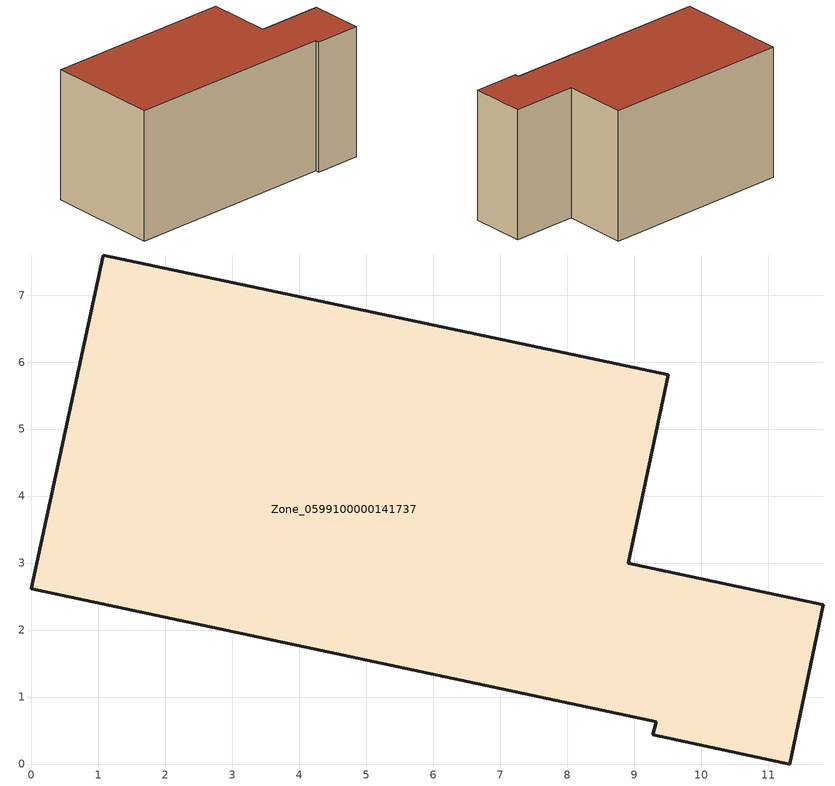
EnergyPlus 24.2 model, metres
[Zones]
Zone_0599100000141737
 floor ground (C_G): 11.82,2.38 11.32,0 9.28,0.44 9.33,0.63 0,2.62 1.07,7.6 9.51,5.81 8.91,3 z0
 wall outside (C_F): 11.32,0 11.82,2.38 8.91,3 9.51,5.81 1.07,7.6 0,2.62 9.33,0.63 9.28,0.44 11.32,0 z0:5.97
 roof outside (C_R): 0,2.62 9.33,0.63 9.28,0.44 11.32,0 11.82,2.38 8.91,3 9.51,5.81 1.07,7.6 z5.97
[BUILDING]
Pand.0599100000141737: North Axis=0; Terrain=City; Loads Convergence Tolerance Value=0.04; Temperature Convergence Tolerance Value=0.4; Solar Distribution=FullExterior; Maximum Number of Warmup Days=25; Minimum Number of Warmup Days=1
[Site:Location]
Rotterdam.The.Hague.AP_ZH_NLD Design_Conditions: Latitude=51.96; Longitude=4.45; Time Zone=1; Elevation=-4.5
[SITE:GROUNDTEMPERATURE:BUILDINGSURFACE]
18, 18, 18, 18, 18, 18, 18, 18, 18, 18, 18, 18
[MATERIAL] Thermal Absorptance=0.9; Solar Absorptance=0.7; Visible Absorptance=0.7
Name | Roughness | Thickness | Conductivity | Density | Specific Heat
G.TI.1975-1991 | MediumSmooth | 0.15 | 0.288461 | 540 | 1210
F.TI.1975-1991 | Rough | 0.3 | 0.230769 | 1920 | 840
R.TI.1975-1991 | MediumRough | 0.2 | 0.153846 | 1500 | 1000
[CONSTRUCTION]
C_G: G.TI.1975-1991
C_F: F.TI.1975-1991
C_R: R.TI.1975-1991
[ZONE]
Zone_0599100000141737: Type=1; Multiplier=1; Ceiling Height=Autocalculate; Volume=Autocalculate; Floor Area=autocalculate; Part of Total Floor Area=Yes
[ZONEINFILTRATION:DESIGNFLOWRATE]
Infil_Zone_0599100000141737: Zone or ZoneList or Space or SpaceList=Zone_0599100000141737; Schedule=AlwaysOn; Design Flow Rate Calculation Method=Flow/Area; Flow Rate per Floor Area=0.003; Constant Term Coefficient=1; Temperature Term Coefficient=0; Velocity Term Coefficient=0; Velocity Squared Term Coefficient=0
[HVACTEMPLATE:ZONE:IDEALLOADSAIRSYSTEM]
Zone_0599100000141737: Maximum Heating Supply Air Temperature=50; Minimum Cooling Supply Air Temperature=13; Maximum Heating Supply Air Humidity Ratio=0.0156; Minimum Cooling Supply Air Humidity Ratio=0.0077; Heating Limit=NoLimit; Cooling Limit=NoLimit; Dehumidification Control Type=ConstantSensibleHeatRatio; Cooling Sensible Heat Ratio=0.7; Dehumidification Setpoint=60; Humidification Control Type=None; Humidification Setpoint=30; Outdoor Air Method=None; Outdoor Air Flow Rate per Person=0.00944; Outdoor Air Flow Rate per Zone Floor Area=0; Outdoor Air Flow Rate per Zone=0; Demand Controlled Ventilation Type=None; Outdoor Air Economizer Type=NoEconomizer; Heat Recovery Type=None; Sensible Heat Recovery Effectiveness=0.7; Latent Heat Recovery Effectiveness=0.65
[ZONECONTROL:THERMOSTAT]
ThermostatControl_Zone_0599100000141737: Zone or ZoneList=Zone_0599100000141737; Control Type Schedule=DualSetpointControlType; Control 1=Thermostat_Zone_0599100000141737; Temperature Difference Between Cutout And Setpoint=0
[THERMOSTATSETPOINT:DUALSETPOINT]
Thermostat_Zone_0599100000141737: Heating Setpoint Temperature Schedule=HeatingSetpoint_Zone_0599100000141737; Cooling Setpoint Temperature Schedule=CoolingSetpoint_Zone_0599100000141737
[SCHEDULE:COMPACT]
HeatingSetpoint_Zone_0599100000141737: Through: 12/31, For: AllDays, Until: 24:00, 21
CoolingSetpoint_Zone_0599100000141737: Through: 12/31, For: AllDays, Until: 24:00, 24
DualSetpointControlType: Through: 12/31, For: AllDays, Until: 24:00, 4
AlwaysOn: Through: 12/31, For: AllDays, Until: 24:00, 1
